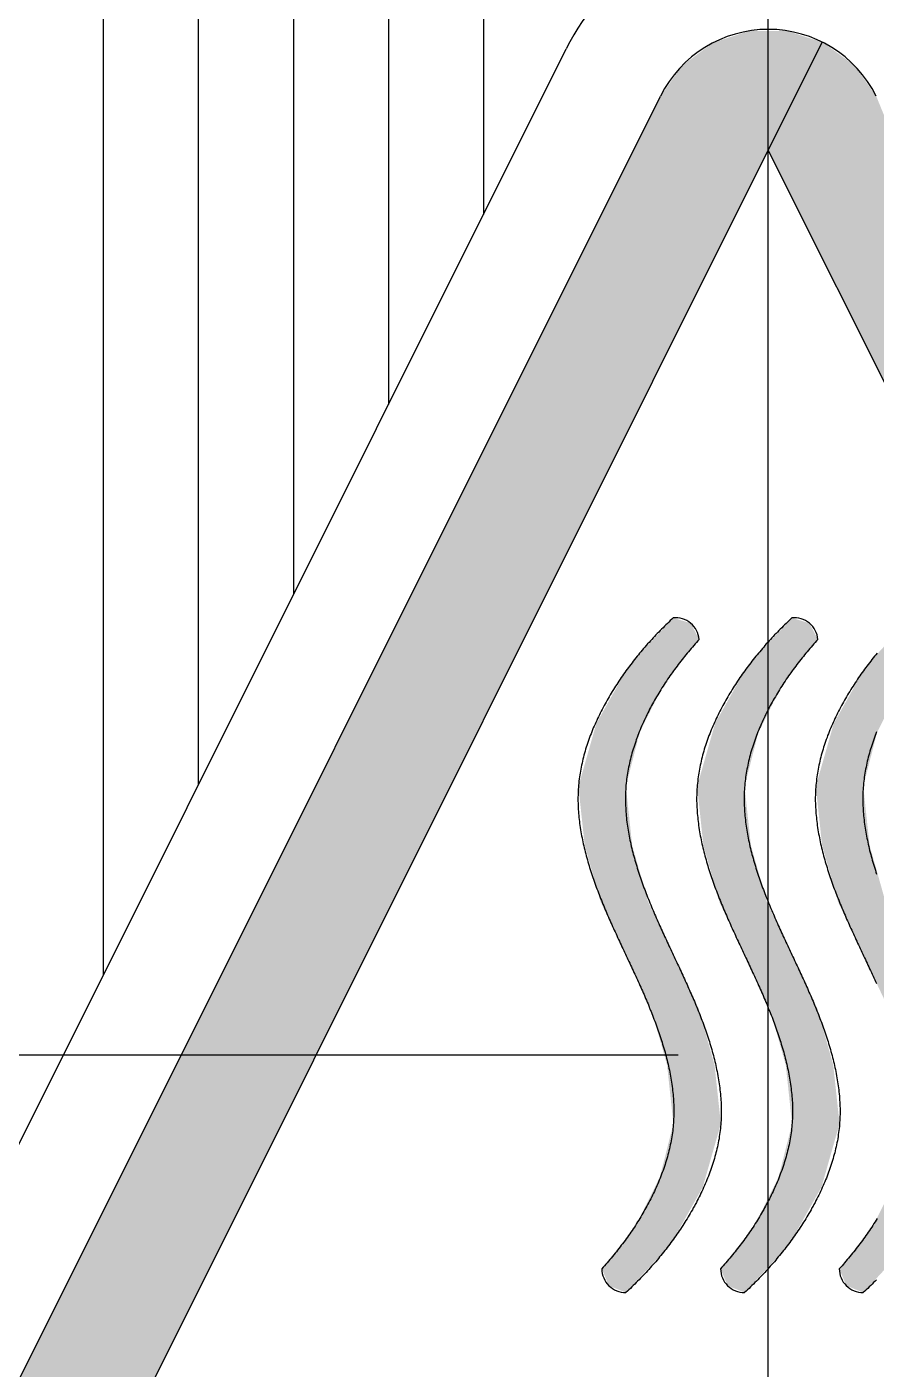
# Model space of a CAD drawing. Extents: x -260 to 40, y -107 to 195.
# Drawn here: x -184.02 to -175.08, y 151.68 to 165.81 of the extents above; entities that cross this region are included whole.
import ezdxf

# ---------------------------------------------------------------- set-up
doc = ezdxf.new("R2010")
doc.units = 0
doc.linetypes.add('CENTER', pattern=[50.8, 31.75, -6.35, 6.35, -6.35])
doc.layers.get('0').update_dxf_attribs({"linetype": 'CONTINUOUS'})
doc.layers.add('CENTER', color=1, linetype='CENTER')

# ---------------------------------------------------------------- blocks, each defined once
blk = doc.blocks.new('*U5')
at = {"color": 7, "linetype": 'CONTINUOUS'}
for points in [[(-174.713, 159.588), (-175.183, 159.081), (-174.529, 159.531)], [(-174.529, 159.531), (-175.183, 159.081), (-174.44, 159.361)], [(-174.44, 159.361), (-175.183, 159.081), (-174.806, 158.904)], [(-175.183, 159.081), (-175.522, 158.478), (-174.806, 158.904)], [(-174.806, 158.904), (-175.522, 158.478), (-175.067, 158.381)], [(-175.522, 158.478), (-175.712, 157.814), (-175.067, 158.381)], [(-175.067, 158.381), (-175.712, 157.814), (-175.212, 157.814)], [(-175.712, 157.814), (-175.646, 157.196), (-175.146, 157.196)], [(-175.212, 157.814), (-175.712, 157.814), (-175.146, 157.196)], [(-175.646, 157.196), (-175.478, 156.599), (-174.978, 156.599)], [(-175.146, 157.196), (-175.646, 157.196), (-174.978, 156.599)], [(-175.478, 156.599), (-175.212, 156.038), (-174.712, 156.038)], [(-174.978, 156.599), (-175.478, 156.599), (-174.712, 156.038)], [(-175.212, 156.038), (-174.946, 155.477), (-174.446, 155.477)], [(-174.712, 156.038), (-175.212, 156.038), (-174.446, 155.477)], [(-174.946, 155.477), (-174.778, 154.88), (-174.278, 154.88)], [(-174.446, 155.477), (-174.946, 155.477), (-174.278, 154.88)], [(-174.778, 154.88), (-174.712, 154.263), (-174.278, 154.88)], [(-174.278, 154.88), (-174.712, 154.263), (-174.212, 154.263)], [(-174.212, 154.263), (-174.853, 153.705), (-174.402, 153.597)], [(-174.712, 154.263), (-174.853, 153.705), (-174.212, 154.263)], [(-174.853, 153.705), (-175.108, 153.189), (-174.402, 153.597)], [(-174.402, 153.597), (-175.108, 153.189), (-174.741, 152.994)], [(-175.108, 153.189), (-175.465, 152.737), (-174.741, 152.994)], [(-174.741, 152.994), (-175.465, 152.737), (-175.212, 152.487)], [(-175.465, 152.737), (-175.39, 152.559), (-175.212, 152.487)]]:
    blk.add_solid(points, dxfattribs=at)
blk = doc.blocks.new('*U6')
at = {"color": 7, "linetype": 'CONTINUOUS'}
for points in [[(-177.213, 159.588), (-177.683, 159.081), (-177.029, 159.531)], [(-177.029, 159.531), (-177.683, 159.081), (-176.94, 159.361)], [(-176.94, 159.361), (-177.683, 159.081), (-177.306, 158.904)], [(-177.683, 159.081), (-178.022, 158.478), (-177.306, 158.904)], [(-177.306, 158.904), (-178.022, 158.478), (-177.567, 158.381)], [(-178.022, 158.478), (-178.212, 157.814), (-177.567, 158.381)], [(-177.567, 158.381), (-178.212, 157.814), (-177.712, 157.814)], [(-178.212, 157.814), (-178.146, 157.196), (-177.646, 157.196)], [(-177.712, 157.814), (-178.212, 157.814), (-177.646, 157.196)], [(-178.146, 157.196), (-177.978, 156.599), (-177.478, 156.599)], [(-177.646, 157.196), (-178.146, 157.196), (-177.478, 156.599)], [(-177.978, 156.599), (-177.712, 156.038), (-177.212, 156.038)], [(-177.478, 156.599), (-177.978, 156.599), (-177.212, 156.038)], [(-177.712, 156.038), (-177.446, 155.477), (-176.946, 155.477)], [(-177.212, 156.038), (-177.712, 156.038), (-176.946, 155.477)], [(-177.446, 155.477), (-177.278, 154.88), (-176.778, 154.88)], [(-176.946, 155.477), (-177.446, 155.477), (-176.778, 154.88)], [(-177.278, 154.88), (-177.212, 154.263), (-176.778, 154.88)], [(-176.778, 154.88), (-177.212, 154.263), (-176.712, 154.263)], [(-176.712, 154.263), (-177.353, 153.705), (-176.902, 153.597)], [(-177.212, 154.263), (-177.353, 153.705), (-176.712, 154.263)], [(-177.353, 153.705), (-177.608, 153.189), (-176.902, 153.597)], [(-176.902, 153.597), (-177.608, 153.189), (-177.241, 152.994)], [(-177.608, 153.189), (-177.965, 152.737), (-177.241, 152.994)], [(-177.241, 152.994), (-177.965, 152.737), (-177.712, 152.487)], [(-177.965, 152.737), (-177.891, 152.559), (-177.712, 152.487)]]:
    blk.add_solid(points, dxfattribs=at)
blk = doc.blocks.new('*U7')
at = {"color": 7, "linetype": 'CONTINUOUS'}
for points in [[(-175.963, 159.588), (-176.433, 159.081), (-175.779, 159.531)], [(-175.779, 159.531), (-176.433, 159.081), (-175.69, 159.361)], [(-175.69, 159.361), (-176.433, 159.081), (-176.056, 158.904)], [(-176.433, 159.081), (-176.772, 158.478), (-176.056, 158.904)], [(-176.056, 158.904), (-176.772, 158.478), (-176.317, 158.381)], [(-176.772, 158.478), (-176.962, 157.814), (-176.317, 158.381)], [(-176.317, 158.381), (-176.962, 157.814), (-176.462, 157.814)], [(-176.962, 157.814), (-176.896, 157.196), (-176.396, 157.196)], [(-176.462, 157.814), (-176.962, 157.814), (-176.396, 157.196)], [(-176.896, 157.196), (-176.728, 156.599), (-176.228, 156.599)], [(-176.396, 157.196), (-176.896, 157.196), (-176.228, 156.599)], [(-176.728, 156.599), (-176.462, 156.038), (-175.962, 156.038)], [(-176.228, 156.599), (-176.728, 156.599), (-175.962, 156.038)], [(-176.462, 156.038), (-176.196, 155.477), (-175.696, 155.477)], [(-175.962, 156.038), (-176.462, 156.038), (-175.696, 155.477)], [(-176.196, 155.477), (-176.028, 154.88), (-175.528, 154.88)], [(-175.696, 155.477), (-176.196, 155.477), (-175.528, 154.88)], [(-176.028, 154.88), (-175.962, 154.263), (-175.528, 154.88)], [(-175.528, 154.88), (-175.962, 154.263), (-175.462, 154.263)], [(-175.462, 154.263), (-176.103, 153.705), (-175.652, 153.597)], [(-175.962, 154.263), (-176.103, 153.705), (-175.462, 154.263)], [(-176.103, 153.705), (-176.358, 153.189), (-175.652, 153.597)], [(-175.652, 153.597), (-176.358, 153.189), (-175.991, 152.994)], [(-176.358, 153.189), (-176.715, 152.737), (-175.991, 152.994)], [(-175.991, 152.994), (-176.715, 152.737), (-176.462, 152.487)], [(-176.715, 152.737), (-176.64, 152.559), (-176.462, 152.487)]]:
    blk.add_solid(points, dxfattribs=at)
blk = doc.blocks.new('*U8')
at = {"color": 7, "linetype": 'CONTINUOUS'}
for points in [[(-183.786, 149.364), (-176.42, 165.764), (-185.096, 149.364)], [(-176.797, 165.639), (-185.096, 149.364), (-176.42, 165.764)], [(-175.644, 165.647), (-176.023, 165.767), (-183.786, 149.364)], [(-176.42, 165.764), (-183.786, 149.364), (-176.023, 165.767)], [(-185.096, 149.364), (-176.797, 165.639), (-185.055, 149.608)], [(-177.116, 165.403), (-185.055, 149.608), (-176.797, 165.639)], [(-185.055, 149.608), (-177.116, 165.403), (-184.968, 149.839)], [(-177.347, 165.08), (-184.968, 149.839), (-177.116, 165.403)]]:
    blk.add_solid(points, dxfattribs=at)
blk = doc.blocks.new('*U9')
at = {"color": 7, "linetype": 'CONTINUOUS', "extrusion": (0, 0, -1)}
for points in [[(176.401, 165.767), (176.004, 165.764), (176.78, 165.647)], [(176.004, 165.764), (175.627, 165.639), (176.78, 165.647)], [(176.78, 165.647), (175.627, 165.639), (168.638, 149.364)], [(175.627, 165.639), (175.307, 165.403), (168.638, 149.364)], [(175.307, 165.403), (175.076, 165.08), (168.638, 149.364)]]:
    blk.add_solid(points, dxfattribs=at)

msp = doc.modelspace()

# ---------------------------------------------------------------- linework, layer by layer
at = {"color": 7, "linetype": 'CONTINUOUS'}
for p, q in [((-183.212, 155.835), (-183.212, 173.364)), ((-182.212, 157.835), (-182.212, 173.364)), ((-181.212, 173.364), (-181.212, 159.835)), ((-180.212, 173.364), (-180.212, 161.835)), ((-179.212, 173.364), (-179.212, 163.835)), ((-183.83, 149.276), (-175.644, 165.647)), ((-185.959, 150.34), (-178.341, 165.576)), ((-184.966, 149.843), (-177.347, 165.08)), ((-168.638, 149.364), (-176.212, 164.512))]:
    msp.add_line(p, q, dxfattribs=at)
at = {"color": 7}
for points in [[(-177.213, 159.588, 0), (-177.229, 159.574, 0), (-177.244, 159.559, 0), (-177.26, 159.544, 0), (-177.275, 159.529, 0), (-177.29, 159.514, 0), (-177.306, 159.499, 0), (-177.321, 159.484, 0), (-177.336, 159.469, 0), (-177.351, 159.454, 0), (-177.366, 159.439, 0), (-177.381, 159.423, 0), (-177.396, 159.408, 0), (-177.411, 159.392, 0), (-177.425, 159.377, 0), (-177.44, 159.361, 0), (-177.454, 159.345, 0), (-177.468, 159.329, 0), (-177.483, 159.313, 0), (-177.497, 159.297, 0), (-177.511, 159.281, 0), (-177.525, 159.265, 0), (-177.539, 159.249, 0), (-177.553, 159.232, 0), (-177.567, 159.216, 0), (-177.58, 159.199, 0), (-177.594, 159.183, 0), (-177.607, 159.166, 0), (-177.621, 159.149, 0), (-177.634, 159.132, 0), (-177.647, 159.116, 0), (-177.66, 159.098, 0), (-177.673, 159.081, 0), (-177.686, 159.064, 0), (-177.699, 159.047, 0), (-177.711, 159.029, 0), (-177.724, 159.012, 0), (-177.736, 158.994, 0), (-177.749, 158.977, 0), (-177.761, 158.959, 0), (-177.773, 158.941, 0), (-177.785, 158.923, 0), (-177.797, 158.905, 0), (-177.809, 158.887, 0), (-177.82, 158.869, 0), (-177.832, 158.851, 0), (-177.843, 158.833, 0), (-177.855, 158.814, 0), (-177.866, 158.796, 0), (-177.877, 158.777, 0), (-177.888, 158.758, 0), (-177.899, 158.74, 0), (-177.91, 158.721, 0), (-177.92, 158.702, 0), (-177.931, 158.683, 0), (-177.941, 158.664, 0), (-177.952, 158.645, 0), (-177.962, 158.625, 0), (-177.972, 158.606, 0), (-177.982, 158.586, 0), (-177.991, 158.567, 0), (-178.001, 158.547, 0), (-178.01, 158.528, 0), (-178.019, 158.508, 0), (-178.028, 158.488, 0), (-178.037, 158.469, 0), (-178.046, 158.449, 0), (-178.055, 158.429, 0), (-178.063, 158.409, 0), (-178.071, 158.389, 0), (-178.079, 158.368, 0), (-178.087, 158.348, 0), (-178.094, 158.328, 0), (-178.102, 158.308, 0), (-178.109, 158.287, 0), (-178.116, 158.267, 0), (-178.123, 158.246, 0), (-178.13, 158.226, 0), (-178.136, 158.205, 0), (-178.142, 158.185, 0), (-178.148, 158.164, 0), (-178.154, 158.143, 0), (-178.159, 158.122, 0), (-178.165, 158.102, 0), (-178.17, 158.081, 0), (-178.174, 158.06, 0), (-178.179, 158.039, 0), (-178.183, 158.018, 0), (-178.187, 157.997, 0), (-178.191, 157.976, 0), (-178.195, 157.955, 0), (-178.198, 157.934, 0), (-178.201, 157.913, 0), (-178.204, 157.892, 0), (-178.206, 157.87, 0), (-178.209, 157.849, 0), (-178.211, 157.828, 0), (-178.212, 157.807, 0), (-178.214, 157.785, 0), (-178.215, 157.764, 0), (-178.216, 157.743, 0), (-178.216, 157.721, 0), (-178.217, 157.7, 0), (-178.217, 157.679, 0), (-178.217, 157.657, 0), (-178.216, 157.636, 0), (-178.215, 157.615, 0), (-178.215, 157.593, 0), (-178.213, 157.572, 0), (-178.212, 157.551, 0), (-178.21, 157.529, 0), (-178.208, 157.508, 0), (-178.206, 157.486, 0), (-178.204, 157.465, 0), (-178.202, 157.444, 0), (-178.199, 157.422, 0), (-178.196, 157.401, 0), (-178.193, 157.38, 0), (-178.189, 157.358, 0), (-178.186, 157.337, 0), (-178.182, 157.316, 0), (-178.178, 157.295, 0), (-178.174, 157.273, 0), (-178.17, 157.252, 0), (-178.165, 157.231, 0), (-178.161, 157.21, 0), (-178.156, 157.189, 0), (-178.151, 157.168, 0), (-178.146, 157.147, 0), (-178.141, 157.125, 0), (-178.135, 157.105, 0), (-178.13, 157.084, 0), (-178.124, 157.063, 0), (-178.118, 157.042, 0), (-178.112, 157.021, 0), (-178.106, 157, 0), (-178.1, 156.979, 0), (-178.094, 156.959, 0), (-178.087, 156.938, 0), (-178.081, 156.918, 0), (-178.074, 156.897, 0), (-178.067, 156.877, 0), (-178.06, 156.856, 0), (-178.053, 156.836, 0), (-178.046, 156.816, 0), (-178.039, 156.795, 0), (-178.032, 156.775, 0), (-178.024, 156.755, 0), (-178.017, 156.735, 0), (-178.009, 156.715, 0), (-178.001, 156.695, 0), (-177.994, 156.675, 0), (-177.986, 156.655, 0), (-177.978, 156.635, 0), (-177.97, 156.615, 0), (-177.962, 156.595, 0), (-177.954, 156.575, 0), (-177.946, 156.556, 0), (-177.937, 156.536, 0), (-177.929, 156.516, 0), (-177.921, 156.496, 0), (-177.912, 156.477, 0), (-177.904, 156.457, 0), (-177.895, 156.438, 0), (-177.887, 156.418, 0), (-177.878, 156.398, 0), (-177.869, 156.379, 0), (-177.861, 156.359, 0), (-177.852, 156.34, 0), (-177.843, 156.32, 0), (-177.834, 156.301, 0), (-177.825, 156.282, 0), (-177.816, 156.262, 0), (-177.807, 156.243, 0), (-177.799, 156.223, 0), (-177.79, 156.204, 0), (-177.781, 156.185, 0), (-177.772, 156.165, 0), (-177.762, 156.146, 0), (-177.753, 156.127, 0), (-177.744, 156.107, 0), (-177.735, 156.088, 0), (-177.726, 156.069, 0), (-177.717, 156.049, 0), (-177.708, 156.03, 0), (-177.699, 156.011, 0), (-177.69, 155.991, 0), (-177.681, 155.972, 0), (-177.672, 155.953, 0), (-177.663, 155.933, 0), (-177.654, 155.914, 0), (-177.645, 155.895, 0), (-177.636, 155.875, 0), (-177.627, 155.856, 0), (-177.618, 155.836, 0), (-177.609, 155.817, 0), (-177.6, 155.798, 0), (-177.591, 155.778, 0), (-177.582, 155.759, 0), (-177.573, 155.739, 0), (-177.564, 155.72, 0), (-177.556, 155.7, 0), (-177.547, 155.681, 0), (-177.538, 155.661, 0), (-177.53, 155.642, 0), (-177.521, 155.622, 0), (-177.513, 155.602, 0), (-177.504, 155.583, 0), (-177.496, 155.563, 0), (-177.488, 155.543, 0), (-177.479, 155.524, 0), (-177.471, 155.504, 0), (-177.463, 155.484, 0), (-177.455, 155.464, 0), (-177.447, 155.444, 0), (-177.439, 155.424, 0), (-177.431, 155.405, 0), (-177.423, 155.385, 0), (-177.416, 155.365, 0), (-177.408, 155.344, 0), (-177.401, 155.324, 0), (-177.393, 155.304, 0), (-177.386, 155.284, 0), (-177.379, 155.264, 0), (-177.372, 155.243, 0), (-177.365, 155.223, 0), (-177.358, 155.203, 0), (-177.351, 155.182, 0), (-177.344, 155.162, 0), (-177.338, 155.141, 0), (-177.331, 155.121, 0), (-177.325, 155.1, 0), (-177.318, 155.079, 0), (-177.312, 155.058, 0), (-177.306, 155.038, 0), (-177.3, 155.017, 0), (-177.295, 154.996, 0), (-177.289, 154.975, 0), (-177.284, 154.954, 0), (-177.278, 154.933, 0), (-177.273, 154.912, 0), (-177.268, 154.891, 0), (-177.263, 154.87, 0), (-177.259, 154.849, 0), (-177.254, 154.828, 0), (-177.25, 154.806, 0), (-177.246, 154.785, 0), (-177.242, 154.764, 0), (-177.238, 154.743, 0), (-177.235, 154.721, 0), (-177.231, 154.7, 0), (-177.228, 154.679, 0), (-177.225, 154.657, 0), (-177.222, 154.636, 0), (-177.22, 154.615, 0), (-177.217, 154.593, 0), (-177.215, 154.572, 0), (-177.213, 154.551, 0), (-177.212, 154.529, 0), (-177.21, 154.508, 0), (-177.209, 154.486, 0), (-177.208, 154.465, 0), (-177.207, 154.444, 0), (-177.207, 154.422, 0), (-177.207, 154.401, 0), (-177.207, 154.38, 0), (-177.207, 154.358, 0), (-177.208, 154.337, 0), (-177.209, 154.315, 0), (-177.21, 154.294, 0), (-177.211, 154.273, 0), (-177.213, 154.252, 0), (-177.215, 154.23, 0), (-177.217, 154.209, 0), (-177.219, 154.188, 0), (-177.222, 154.167, 0), (-177.225, 154.146, 0), (-177.229, 154.124, 0), (-177.232, 154.103, 0), (-177.236, 154.082, 0), (-177.24, 154.061, 0), (-177.244, 154.04, 0), (-177.249, 154.019, 0), (-177.254, 153.998, 0), (-177.259, 153.977, 0), (-177.264, 153.957, 0), (-177.269, 153.936, 0), (-177.275, 153.915, 0), (-177.281, 153.894, 0), (-177.287, 153.874, 0), (-177.294, 153.853, 0), (-177.3, 153.833, 0), (-177.307, 153.812, 0), (-177.314, 153.792, 0), (-177.321, 153.771, 0), (-177.329, 153.751, 0), (-177.336, 153.731, 0), (-177.344, 153.711, 0), (-177.352, 153.69, 0), (-177.36, 153.67, 0), (-177.368, 153.65, 0), (-177.377, 153.63, 0), (-177.385, 153.611, 0), (-177.394, 153.591, 0), (-177.403, 153.571, 0), (-177.412, 153.551, 0), (-177.421, 153.532, 0), (-177.431, 153.512, 0), (-177.44, 153.493, 0), (-177.45, 153.474, 0), (-177.46, 153.454, 0), (-177.47, 153.435, 0), (-177.48, 153.416, 0), (-177.49, 153.397, 0), (-177.501, 153.378, 0), (-177.511, 153.36, 0), (-177.522, 153.341, 0), (-177.533, 153.322, 0), (-177.544, 153.304, 0), (-177.555, 153.285, 0), (-177.566, 153.267, 0), (-177.577, 153.248, 0), (-177.588, 153.23, 0), (-177.6, 153.212, 0), (-177.611, 153.194, 0), (-177.623, 153.176, 0), (-177.635, 153.158, 0), (-177.647, 153.14, 0), (-177.659, 153.123, 0), (-177.671, 153.105, 0), (-177.684, 153.087, 0), (-177.696, 153.07, 0), (-177.708, 153.053, 0), (-177.721, 153.035, 0), (-177.734, 153.018, 0), (-177.747, 153.001, 0), (-177.76, 152.984, 0), (-177.773, 152.967, 0), (-177.786, 152.95, 0), (-177.799, 152.933, 0), (-177.812, 152.916, 0), (-177.826, 152.9, 0), (-177.839, 152.883, 0), (-177.853, 152.866, 0), (-177.866, 152.85, 0), (-177.88, 152.834, 0), (-177.894, 152.817, 0), (-177.908, 152.801, 0), (-177.922, 152.785, 0), (-177.936, 152.769, 0), (-177.95, 152.753, 0), (-177.965, 152.737, 0)], [(-175.963, 159.588, 0), (-175.979, 159.574, 0), (-175.994, 159.559, 0), (-176.01, 159.544, 0), (-176.025, 159.529, 0), (-176.04, 159.514, 0), (-176.056, 159.499, 0), (-176.071, 159.484, 0), (-176.086, 159.469, 0), (-176.101, 159.454, 0), (-176.116, 159.439, 0), (-176.131, 159.423, 0), (-176.146, 159.408, 0), (-176.16, 159.392, 0), (-176.175, 159.377, 0), (-176.19, 159.361, 0), (-176.204, 159.345, 0), (-176.218, 159.329, 0), (-176.233, 159.313, 0), (-176.247, 159.297, 0), (-176.261, 159.281, 0), (-176.275, 159.265, 0), (-176.289, 159.249, 0), (-176.303, 159.232, 0), (-176.317, 159.216, 0), (-176.33, 159.199, 0), (-176.344, 159.183, 0), (-176.357, 159.166, 0), (-176.371, 159.149, 0), (-176.384, 159.132, 0), (-176.397, 159.116, 0), (-176.41, 159.098, 0), (-176.423, 159.081, 0), (-176.436, 159.064, 0), (-176.449, 159.047, 0), (-176.461, 159.029, 0), (-176.474, 159.012, 0), (-176.486, 158.994, 0), (-176.499, 158.977, 0), (-176.511, 158.959, 0), (-176.523, 158.941, 0), (-176.535, 158.923, 0), (-176.547, 158.905, 0), (-176.559, 158.887, 0), (-176.57, 158.869, 0), (-176.582, 158.851, 0), (-176.593, 158.833, 0), (-176.605, 158.814, 0), (-176.616, 158.796, 0), (-176.627, 158.777, 0), (-176.638, 158.758, 0), (-176.649, 158.74, 0), (-176.66, 158.721, 0), (-176.67, 158.702, 0), (-176.681, 158.683, 0), (-176.691, 158.664, 0), (-176.702, 158.645, 0), (-176.712, 158.625, 0), (-176.722, 158.606, 0), (-176.732, 158.586, 0), (-176.741, 158.567, 0), (-176.751, 158.547, 0), (-176.76, 158.528, 0), (-176.769, 158.508, 0), (-176.778, 158.488, 0), (-176.787, 158.469, 0), (-176.796, 158.449, 0), (-176.805, 158.429, 0), (-176.813, 158.409, 0), (-176.821, 158.389, 0), (-176.829, 158.368, 0), (-176.837, 158.348, 0), (-176.844, 158.328, 0), (-176.852, 158.308, 0), (-176.859, 158.287, 0), (-176.866, 158.267, 0), (-176.873, 158.246, 0), (-176.88, 158.226, 0), (-176.886, 158.205, 0), (-176.892, 158.185, 0), (-176.898, 158.164, 0), (-176.904, 158.143, 0), (-176.909, 158.122, 0), (-176.915, 158.102, 0), (-176.92, 158.081, 0), (-176.924, 158.06, 0), (-176.929, 158.039, 0), (-176.933, 158.018, 0), (-176.937, 157.997, 0), (-176.941, 157.976, 0), (-176.945, 157.955, 0), (-176.948, 157.934, 0), (-176.951, 157.913, 0), (-176.954, 157.892, 0), (-176.956, 157.87, 0), (-176.959, 157.849, 0), (-176.961, 157.828, 0), (-176.962, 157.807, 0), (-176.964, 157.785, 0), (-176.965, 157.764, 0), (-176.966, 157.743, 0), (-176.966, 157.721, 0), (-176.967, 157.7, 0), (-176.967, 157.679, 0), (-176.967, 157.657, 0), (-176.966, 157.636, 0), (-176.965, 157.615, 0), (-176.965, 157.593, 0), (-176.963, 157.572, 0), (-176.962, 157.551, 0), (-176.96, 157.529, 0), (-176.958, 157.508, 0), (-176.956, 157.486, 0), (-176.954, 157.465, 0), (-176.952, 157.444, 0), (-176.949, 157.422, 0), (-176.946, 157.401, 0), (-176.943, 157.38, 0), (-176.939, 157.358, 0), (-176.936, 157.337, 0), (-176.932, 157.316, 0), (-176.928, 157.295, 0), (-176.924, 157.273, 0), (-176.92, 157.252, 0), (-176.915, 157.231, 0), (-176.911, 157.21, 0), (-176.906, 157.189, 0), (-176.901, 157.168, 0), (-176.896, 157.147, 0), (-176.891, 157.125, 0), (-176.885, 157.105, 0), (-176.88, 157.084, 0), (-176.874, 157.063, 0), (-176.868, 157.042, 0), (-176.862, 157.021, 0), (-176.856, 157, 0), (-176.85, 156.979, 0), (-176.844, 156.959, 0), (-176.837, 156.938, 0), (-176.831, 156.918, 0), (-176.824, 156.897, 0), (-176.817, 156.877, 0), (-176.81, 156.856, 0), (-176.803, 156.836, 0), (-176.796, 156.816, 0), (-176.789, 156.795, 0), (-176.782, 156.775, 0), (-176.774, 156.755, 0), (-176.767, 156.735, 0), (-176.759, 156.715, 0), (-176.751, 156.695, 0), (-176.744, 156.675, 0), (-176.736, 156.655, 0), (-176.728, 156.635, 0), (-176.72, 156.615, 0), (-176.712, 156.595, 0), (-176.704, 156.575, 0), (-176.696, 156.556, 0), (-176.687, 156.536, 0), (-176.679, 156.516, 0), (-176.671, 156.496, 0), (-176.662, 156.477, 0), (-176.654, 156.457, 0), (-176.645, 156.438, 0), (-176.637, 156.418, 0), (-176.628, 156.398, 0), (-176.619, 156.379, 0), (-176.611, 156.359, 0), (-176.602, 156.34, 0), (-176.593, 156.32, 0), (-176.584, 156.301, 0), (-176.575, 156.282, 0), (-176.566, 156.262, 0), (-176.558, 156.243, 0), (-176.549, 156.223, 0), (-176.54, 156.204, 0), (-176.531, 156.185, 0), (-176.522, 156.165, 0), (-176.512, 156.146, 0), (-176.503, 156.127, 0), (-176.494, 156.107, 0), (-176.485, 156.088, 0), (-176.476, 156.069, 0), (-176.467, 156.049, 0), (-176.458, 156.03, 0), (-176.449, 156.011, 0), (-176.44, 155.991, 0), (-176.431, 155.972, 0), (-176.422, 155.953, 0), (-176.413, 155.933, 0), (-176.404, 155.914, 0), (-176.395, 155.895, 0), (-176.386, 155.875, 0), (-176.377, 155.856, 0), (-176.368, 155.836, 0), (-176.359, 155.817, 0), (-176.35, 155.798, 0), (-176.341, 155.778, 0), (-176.332, 155.759, 0), (-176.323, 155.739, 0), (-176.314, 155.72, 0), (-176.306, 155.7, 0), (-176.297, 155.681, 0), (-176.288, 155.661, 0), (-176.28, 155.642, 0), (-176.271, 155.622, 0), (-176.263, 155.602, 0), (-176.254, 155.583, 0), (-176.246, 155.563, 0), (-176.238, 155.543, 0), (-176.229, 155.524, 0), (-176.221, 155.504, 0), (-176.213, 155.484, 0), (-176.205, 155.464, 0), (-176.197, 155.444, 0), (-176.189, 155.424, 0), (-176.181, 155.405, 0), (-176.173, 155.385, 0), (-176.166, 155.365, 0), (-176.158, 155.344, 0), (-176.151, 155.324, 0), (-176.143, 155.304, 0), (-176.136, 155.284, 0), (-176.129, 155.264, 0), (-176.122, 155.243, 0), (-176.115, 155.223, 0), (-176.108, 155.203, 0), (-176.101, 155.182, 0), (-176.094, 155.162, 0), (-176.088, 155.141, 0), (-176.081, 155.121, 0), (-176.075, 155.1, 0), (-176.068, 155.079, 0), (-176.062, 155.058, 0), (-176.056, 155.038, 0), (-176.05, 155.017, 0), (-176.045, 154.996, 0), (-176.039, 154.975, 0), (-176.034, 154.954, 0), (-176.028, 154.933, 0), (-176.023, 154.912, 0), (-176.018, 154.891, 0), (-176.013, 154.87, 0), (-176.009, 154.849, 0), (-176.004, 154.828, 0), (-176, 154.806, 0), (-175.996, 154.785, 0), (-175.992, 154.764, 0), (-175.988, 154.743, 0), (-175.985, 154.721, 0), (-175.981, 154.7, 0), (-175.978, 154.679, 0), (-175.975, 154.657, 0), (-175.972, 154.636, 0), (-175.97, 154.615, 0), (-175.967, 154.593, 0), (-175.965, 154.572, 0), (-175.963, 154.551, 0), (-175.962, 154.529, 0), (-175.96, 154.508, 0), (-175.959, 154.486, 0), (-175.958, 154.465, 0), (-175.957, 154.444, 0), (-175.957, 154.422, 0), (-175.957, 154.401, 0), (-175.957, 154.38, 0), (-175.957, 154.358, 0), (-175.958, 154.337, 0), (-175.959, 154.315, 0), (-175.96, 154.294, 0), (-175.961, 154.273, 0), (-175.963, 154.252, 0), (-175.965, 154.23, 0), (-175.967, 154.209, 0), (-175.969, 154.188, 0), (-175.972, 154.167, 0), (-175.975, 154.146, 0), (-175.979, 154.124, 0), (-175.982, 154.103, 0), (-175.986, 154.082, 0), (-175.99, 154.061, 0), (-175.994, 154.04, 0), (-175.999, 154.019, 0), (-176.004, 153.998, 0), (-176.009, 153.977, 0), (-176.014, 153.957, 0), (-176.019, 153.936, 0), (-176.025, 153.915, 0), (-176.031, 153.894, 0), (-176.037, 153.874, 0), (-176.044, 153.853, 0), (-176.05, 153.833, 0), (-176.057, 153.812, 0), (-176.064, 153.792, 0), (-176.071, 153.771, 0), (-176.079, 153.751, 0), (-176.086, 153.731, 0), (-176.094, 153.711, 0), (-176.102, 153.69, 0), (-176.11, 153.67, 0), (-176.118, 153.65, 0), (-176.127, 153.63, 0), (-176.135, 153.611, 0), (-176.144, 153.591, 0), (-176.153, 153.571, 0), (-176.162, 153.551, 0), (-176.171, 153.532, 0), (-176.181, 153.512, 0), (-176.19, 153.493, 0), (-176.2, 153.474, 0), (-176.21, 153.454, 0), (-176.22, 153.435, 0), (-176.23, 153.416, 0), (-176.24, 153.397, 0), (-176.251, 153.378, 0), (-176.261, 153.36, 0), (-176.272, 153.341, 0), (-176.283, 153.322, 0), (-176.294, 153.304, 0), (-176.305, 153.285, 0), (-176.316, 153.267, 0), (-176.327, 153.248, 0), (-176.338, 153.23, 0), (-176.35, 153.212, 0), (-176.361, 153.194, 0), (-176.373, 153.176, 0), (-176.385, 153.158, 0), (-176.397, 153.14, 0), (-176.409, 153.123, 0), (-176.421, 153.105, 0), (-176.434, 153.087, 0), (-176.446, 153.07, 0), (-176.458, 153.053, 0), (-176.471, 153.035, 0), (-176.484, 153.018, 0), (-176.497, 153.001, 0), (-176.51, 152.984, 0), (-176.523, 152.967, 0), (-176.536, 152.95, 0), (-176.549, 152.933, 0), (-176.562, 152.916, 0), (-176.576, 152.9, 0), (-176.589, 152.883, 0), (-176.603, 152.866, 0), (-176.616, 152.85, 0), (-176.63, 152.834, 0), (-176.644, 152.817, 0), (-176.658, 152.801, 0), (-176.672, 152.785, 0), (-176.686, 152.769, 0), (-176.7, 152.753, 0), (-176.715, 152.737, 0)], [(-176.939, 159.361, 0), (-176.953, 159.345, 0), (-176.968, 159.329, 0), (-176.982, 159.313, 0), (-176.996, 159.297, 0), (-177.01, 159.281, 0), (-177.024, 159.265, 0), (-177.038, 159.248, 0), (-177.052, 159.232, 0), (-177.066, 159.215, 0), (-177.08, 159.199, 0), (-177.093, 159.182, 0), (-177.107, 159.166, 0), (-177.12, 159.149, 0), (-177.134, 159.132, 0), (-177.147, 159.115, 0), (-177.16, 159.098, 0), (-177.173, 159.081, 0), (-177.186, 159.063, 0), (-177.199, 159.046, 0), (-177.211, 159.029, 0), (-177.224, 159.011, 0), (-177.236, 158.994, 0), (-177.249, 158.976, 0), (-177.261, 158.959, 0), (-177.273, 158.941, 0), (-177.285, 158.923, 0), (-177.297, 158.905, 0), (-177.309, 158.887, 0), (-177.321, 158.869, 0), (-177.332, 158.851, 0), (-177.344, 158.832, 0), (-177.355, 158.814, 0), (-177.366, 158.796, 0), (-177.377, 158.777, 0), (-177.388, 158.758, 0), (-177.399, 158.74, 0), (-177.41, 158.721, 0), (-177.421, 158.702, 0), (-177.431, 158.683, 0), (-177.441, 158.664, 0), (-177.452, 158.645, 0), (-177.462, 158.626, 0), (-177.472, 158.606, 0), (-177.481, 158.587, 0), (-177.491, 158.567, 0), (-177.5, 158.548, 0), (-177.51, 158.528, 0), (-177.519, 158.509, 0), (-177.528, 158.489, 0), (-177.537, 158.469, 0), (-177.546, 158.449, 0), (-177.554, 158.429, 0), (-177.562, 158.409, 0), (-177.571, 158.389, 0), (-177.579, 158.369, 0), (-177.586, 158.348, 0), (-177.594, 158.328, 0), (-177.602, 158.308, 0), (-177.609, 158.287, 0), (-177.616, 158.267, 0), (-177.623, 158.246, 0), (-177.629, 158.225, 0), (-177.636, 158.205, 0), (-177.642, 158.184, 0), (-177.648, 158.163, 0), (-177.654, 158.142, 0), (-177.659, 158.122, 0), (-177.665, 158.101, 0), (-177.67, 158.08, 0), (-177.674, 158.059, 0), (-177.679, 158.038, 0), (-177.683, 158.017, 0), (-177.687, 157.995, 0), (-177.691, 157.974, 0), (-177.695, 157.953, 0), (-177.698, 157.932, 0), (-177.701, 157.911, 0), (-177.704, 157.889, 0), (-177.707, 157.868, 0), (-177.709, 157.847, 0), (-177.711, 157.825, 0), (-177.713, 157.804, 0), (-177.714, 157.783, 0), (-177.715, 157.761, 0), (-177.716, 157.74, 0), (-177.716, 157.718, 0), (-177.717, 157.697, 0), (-177.717, 157.676, 0), (-177.717, 157.654, 0), (-177.716, 157.633, 0), (-177.715, 157.611, 0), (-177.714, 157.59, 0), (-177.713, 157.568, 0), (-177.712, 157.547, 0), (-177.71, 157.525, 0), (-177.708, 157.504, 0), (-177.706, 157.482, 0), (-177.704, 157.461, 0), (-177.701, 157.439, 0), (-177.698, 157.418, 0), (-177.695, 157.397, 0), (-177.692, 157.375, 0), (-177.689, 157.354, 0), (-177.685, 157.332, 0), (-177.681, 157.311, 0), (-177.677, 157.29, 0), (-177.673, 157.268, 0), (-177.669, 157.247, 0), (-177.664, 157.226, 0), (-177.66, 157.205, 0), (-177.655, 157.183, 0), (-177.65, 157.162, 0), (-177.645, 157.141, 0), (-177.639, 157.12, 0), (-177.634, 157.099, 0), (-177.628, 157.078, 0), (-177.623, 157.057, 0), (-177.617, 157.036, 0), (-177.611, 157.015, 0), (-177.604, 156.994, 0), (-177.598, 156.974, 0), (-177.592, 156.953, 0), (-177.585, 156.932, 0), (-177.579, 156.912, 0), (-177.572, 156.891, 0), (-177.565, 156.87, 0), (-177.558, 156.85, 0), (-177.551, 156.83, 0), (-177.544, 156.809, 0), (-177.537, 156.789, 0), (-177.529, 156.769, 0), (-177.522, 156.748, 0), (-177.514, 156.728, 0), (-177.507, 156.708, 0), (-177.499, 156.688, 0), (-177.491, 156.668, 0), (-177.483, 156.648, 0), (-177.475, 156.628, 0), (-177.467, 156.608, 0), (-177.459, 156.588, 0), (-177.451, 156.568, 0), (-177.443, 156.548, 0), (-177.434, 156.529, 0), (-177.426, 156.509, 0), (-177.418, 156.489, 0), (-177.409, 156.469, 0), (-177.4, 156.45, 0), (-177.392, 156.43, 0), (-177.383, 156.41, 0), (-177.375, 156.391, 0), (-177.366, 156.371, 0), (-177.357, 156.351, 0), (-177.348, 156.332, 0), (-177.339, 156.312, 0), (-177.33, 156.293, 0), (-177.322, 156.273, 0), (-177.313, 156.254, 0), (-177.304, 156.234, 0), (-177.295, 156.215, 0), (-177.286, 156.195, 0), (-177.277, 156.176, 0), (-177.267, 156.157, 0), (-177.258, 156.137, 0), (-177.249, 156.118, 0), (-177.24, 156.098, 0), (-177.231, 156.079, 0), (-177.222, 156.059, 0), (-177.213, 156.04, 0), (-177.204, 156.021, 0), (-177.195, 156.001, 0), (-177.185, 155.982, 0), (-177.176, 155.962, 0), (-177.167, 155.943, 0), (-177.158, 155.924, 0), (-177.149, 155.904, 0), (-177.14, 155.885, 0), (-177.131, 155.865, 0), (-177.122, 155.846, 0), (-177.113, 155.826, 0), (-177.104, 155.807, 0), (-177.095, 155.787, 0), (-177.086, 155.768, 0), (-177.077, 155.748, 0), (-177.068, 155.729, 0), (-177.06, 155.709, 0), (-177.051, 155.69, 0), (-177.042, 155.67, 0), (-177.034, 155.65, 0), (-177.025, 155.631, 0), (-177.016, 155.611, 0), (-177.008, 155.591, 0), (-176.999, 155.572, 0), (-176.991, 155.552, 0), (-176.983, 155.532, 0), (-176.974, 155.512, 0), (-176.966, 155.492, 0), (-176.958, 155.472, 0), (-176.95, 155.452, 0), (-176.942, 155.432, 0), (-176.934, 155.412, 0), (-176.926, 155.392, 0), (-176.919, 155.372, 0), (-176.911, 155.352, 0), (-176.903, 155.332, 0), (-176.896, 155.312, 0), (-176.889, 155.291, 0), (-176.881, 155.271, 0), (-176.874, 155.251, 0), (-176.867, 155.23, 0), (-176.86, 155.21, 0), (-176.853, 155.189, 0), (-176.846, 155.169, 0), (-176.84, 155.148, 0), (-176.833, 155.128, 0), (-176.827, 155.107, 0), (-176.82, 155.086, 0), (-176.814, 155.065, 0), (-176.808, 155.044, 0), (-176.802, 155.023, 0), (-176.797, 155.002, 0), (-176.791, 154.981, 0), (-176.785, 154.96, 0), (-176.78, 154.939, 0), (-176.775, 154.918, 0), (-176.77, 154.897, 0), (-176.765, 154.876, 0), (-176.76, 154.855, 0), (-176.756, 154.833, 0), (-176.751, 154.812, 0), (-176.747, 154.791, 0), (-176.743, 154.769, 0), (-176.739, 154.748, 0), (-176.736, 154.727, 0), (-176.732, 154.705, 0), (-176.729, 154.684, 0), (-176.726, 154.662, 0), (-176.723, 154.641, 0), (-176.721, 154.62, 0), (-176.718, 154.598, 0), (-176.716, 154.577, 0), (-176.714, 154.555, 0), (-176.712, 154.534, 0), (-176.711, 154.512, 0), (-176.71, 154.491, 0), (-176.709, 154.469, 0), (-176.708, 154.448, 0), (-176.707, 154.426, 0), (-176.707, 154.405, 0), (-176.707, 154.383, 0), (-176.707, 154.362, 0), (-176.708, 154.341, 0), (-176.708, 154.319, 0), (-176.709, 154.298, 0), (-176.711, 154.276, 0), (-176.712, 154.255, 0), (-176.714, 154.234, 0), (-176.716, 154.213, 0), (-176.719, 154.191, 0), (-176.722, 154.17, 0), (-176.725, 154.149, 0), (-176.728, 154.128, 0), (-176.731, 154.106, 0), (-176.735, 154.085, 0), (-176.739, 154.064, 0), (-176.743, 154.043, 0), (-176.748, 154.022, 0), (-176.753, 154.001, 0), (-176.758, 153.98, 0), (-176.763, 153.959, 0), (-176.768, 153.938, 0), (-176.774, 153.918, 0), (-176.78, 153.897, 0), (-176.786, 153.876, 0), (-176.793, 153.855, 0), (-176.799, 153.835, 0), (-176.806, 153.814, 0), (-176.813, 153.794, 0), (-176.82, 153.773, 0), (-176.827, 153.753, 0), (-176.835, 153.732, 0), (-176.843, 153.712, 0), (-176.851, 153.692, 0), (-176.859, 153.672, 0), (-176.867, 153.652, 0), (-176.876, 153.632, 0), (-176.885, 153.612, 0), (-176.894, 153.592, 0), (-176.903, 153.572, 0), (-176.912, 153.552, 0), (-176.921, 153.532, 0), (-176.931, 153.513, 0), (-176.94, 153.493, 0), (-176.95, 153.474, 0), (-176.96, 153.454, 0), (-176.97, 153.435, 0), (-176.981, 153.415, 0), (-176.991, 153.396, 0), (-177.002, 153.377, 0), (-177.012, 153.358, 0), (-177.023, 153.339, 0), (-177.034, 153.32, 0), (-177.045, 153.302, 0), (-177.056, 153.283, 0), (-177.067, 153.264, 0), (-177.079, 153.246, 0), (-177.09, 153.227, 0), (-177.102, 153.209, 0), (-177.114, 153.191, 0), (-177.126, 153.173, 0), (-177.138, 153.155, 0), (-177.15, 153.137, 0), (-177.162, 153.119, 0), (-177.174, 153.101, 0), (-177.186, 153.083, 0), (-177.199, 153.066, 0), (-177.211, 153.048, 0), (-177.224, 153.031, 0), (-177.237, 153.013, 0), (-177.25, 152.996, 0), (-177.263, 152.979, 0), (-177.276, 152.962, 0), (-177.289, 152.944, 0), (-177.303, 152.928, 0), (-177.316, 152.911, 0), (-177.329, 152.894, 0), (-177.343, 152.877, 0), (-177.357, 152.861, 0), (-177.37, 152.844, 0), (-177.384, 152.828, 0), (-177.398, 152.811, 0), (-177.412, 152.795, 0), (-177.427, 152.779, 0), (-177.441, 152.763, 0), (-177.455, 152.747, 0), (-177.47, 152.731, 0), (-177.484, 152.715, 0), (-177.499, 152.699, 0), (-177.513, 152.683, 0), (-177.528, 152.668, 0), (-177.543, 152.652, 0), (-177.558, 152.637, 0), (-177.573, 152.622, 0), (-177.588, 152.606, 0), (-177.603, 152.591, 0), (-177.619, 152.576, 0), (-177.634, 152.561, 0), (-177.649, 152.546, 0), (-177.665, 152.531, 0), (-177.68, 152.516, 0), (-177.696, 152.502, 0), (-177.712, 152.487, 0)], [(-175.689, 159.361, 0), (-175.703, 159.345, 0), (-175.718, 159.329, 0), (-175.732, 159.313, 0), (-175.746, 159.297, 0), (-175.76, 159.281, 0), (-175.775, 159.265, 0), (-175.788, 159.248, 0), (-175.802, 159.232, 0), (-175.816, 159.215, 0), (-175.83, 159.199, 0), (-175.843, 159.182, 0), (-175.857, 159.166, 0), (-175.87, 159.149, 0), (-175.884, 159.132, 0), (-175.897, 159.115, 0), (-175.91, 159.098, 0), (-175.923, 159.081, 0), (-175.936, 159.063, 0), (-175.949, 159.046, 0), (-175.961, 159.029, 0), (-175.974, 159.011, 0), (-175.986, 158.994, 0), (-175.999, 158.976, 0), (-176.011, 158.959, 0), (-176.023, 158.941, 0), (-176.035, 158.923, 0), (-176.047, 158.905, 0), (-176.059, 158.887, 0), (-176.071, 158.869, 0), (-176.082, 158.851, 0), (-176.094, 158.832, 0), (-176.105, 158.814, 0), (-176.116, 158.796, 0), (-176.127, 158.777, 0), (-176.138, 158.758, 0), (-176.149, 158.74, 0), (-176.16, 158.721, 0), (-176.171, 158.702, 0), (-176.181, 158.683, 0), (-176.191, 158.664, 0), (-176.202, 158.645, 0), (-176.212, 158.626, 0), (-176.222, 158.606, 0), (-176.231, 158.587, 0), (-176.241, 158.567, 0), (-176.25, 158.548, 0), (-176.26, 158.528, 0), (-176.269, 158.509, 0), (-176.278, 158.489, 0), (-176.287, 158.469, 0), (-176.296, 158.449, 0), (-176.304, 158.429, 0), (-176.312, 158.409, 0), (-176.321, 158.389, 0), (-176.329, 158.369, 0), (-176.337, 158.348, 0), (-176.344, 158.328, 0), (-176.352, 158.308, 0), (-176.359, 158.287, 0), (-176.366, 158.267, 0), (-176.373, 158.246, 0), (-176.379, 158.225, 0), (-176.386, 158.205, 0), (-176.392, 158.184, 0), (-176.398, 158.163, 0), (-176.404, 158.142, 0), (-176.409, 158.122, 0), (-176.415, 158.101, 0), (-176.42, 158.08, 0), (-176.424, 158.059, 0), (-176.429, 158.038, 0), (-176.433, 158.017, 0), (-176.438, 157.995, 0), (-176.441, 157.974, 0), (-176.445, 157.953, 0), (-176.448, 157.932, 0), (-176.451, 157.911, 0), (-176.454, 157.889, 0), (-176.457, 157.868, 0), (-176.459, 157.847, 0), (-176.461, 157.825, 0), (-176.463, 157.804, 0), (-176.464, 157.783, 0), (-176.465, 157.761, 0), (-176.466, 157.74, 0), (-176.467, 157.718, 0), (-176.467, 157.697, 0), (-176.467, 157.676, 0), (-176.467, 157.654, 0), (-176.466, 157.633, 0), (-176.465, 157.611, 0), (-176.464, 157.59, 0), (-176.463, 157.568, 0), (-176.462, 157.547, 0), (-176.46, 157.525, 0), (-176.458, 157.504, 0), (-176.456, 157.482, 0), (-176.454, 157.461, 0), (-176.451, 157.439, 0), (-176.448, 157.418, 0), (-176.445, 157.397, 0), (-176.442, 157.375, 0), (-176.439, 157.354, 0), (-176.435, 157.332, 0), (-176.431, 157.311, 0), (-176.427, 157.29, 0), (-176.423, 157.268, 0), (-176.419, 157.247, 0), (-176.414, 157.226, 0), (-176.41, 157.205, 0), (-176.405, 157.183, 0), (-176.4, 157.162, 0), (-176.395, 157.141, 0), (-176.389, 157.12, 0), (-176.384, 157.099, 0), (-176.378, 157.078, 0), (-176.373, 157.057, 0), (-176.367, 157.036, 0), (-176.361, 157.015, 0), (-176.354, 156.994, 0), (-176.348, 156.974, 0), (-176.342, 156.953, 0), (-176.335, 156.932, 0), (-176.329, 156.912, 0), (-176.322, 156.891, 0), (-176.315, 156.87, 0), (-176.308, 156.85, 0), (-176.301, 156.83, 0), (-176.294, 156.809, 0), (-176.287, 156.789, 0), (-176.279, 156.769, 0), (-176.272, 156.748, 0), (-176.264, 156.728, 0), (-176.257, 156.708, 0), (-176.249, 156.688, 0), (-176.241, 156.668, 0), (-176.233, 156.648, 0), (-176.225, 156.628, 0), (-176.217, 156.608, 0), (-176.209, 156.588, 0), (-176.201, 156.568, 0), (-176.193, 156.548, 0), (-176.184, 156.529, 0), (-176.176, 156.509, 0), (-176.168, 156.489, 0), (-176.159, 156.469, 0), (-176.15, 156.45, 0), (-176.142, 156.43, 0), (-176.133, 156.41, 0), (-176.125, 156.391, 0), (-176.116, 156.371, 0), (-176.107, 156.351, 0), (-176.098, 156.332, 0), (-176.089, 156.312, 0), (-176.08, 156.293, 0), (-176.072, 156.273, 0), (-176.063, 156.254, 0), (-176.054, 156.234, 0), (-176.045, 156.215, 0), (-176.036, 156.195, 0), (-176.026, 156.176, 0), (-176.017, 156.157, 0), (-176.008, 156.137, 0), (-175.999, 156.118, 0), (-175.99, 156.098, 0), (-175.981, 156.079, 0), (-175.972, 156.059, 0), (-175.963, 156.04, 0), (-175.954, 156.021, 0), (-175.945, 156.001, 0), (-175.935, 155.982, 0), (-175.926, 155.962, 0), (-175.917, 155.943, 0), (-175.908, 155.924, 0), (-175.899, 155.904, 0), (-175.89, 155.885, 0), (-175.881, 155.865, 0), (-175.872, 155.846, 0), (-175.863, 155.826, 0), (-175.854, 155.807, 0), (-175.845, 155.787, 0), (-175.836, 155.768, 0), (-175.827, 155.748, 0), (-175.818, 155.729, 0), (-175.81, 155.709, 0), (-175.801, 155.69, 0), (-175.792, 155.67, 0), (-175.784, 155.65, 0), (-175.775, 155.631, 0), (-175.766, 155.611, 0), (-175.758, 155.591, 0), (-175.749, 155.572, 0), (-175.741, 155.552, 0), (-175.733, 155.532, 0), (-175.724, 155.512, 0), (-175.716, 155.492, 0), (-175.708, 155.472, 0), (-175.7, 155.452, 0), (-175.692, 155.432, 0), (-175.684, 155.412, 0), (-175.676, 155.392, 0), (-175.669, 155.372, 0), (-175.661, 155.352, 0), (-175.653, 155.332, 0), (-175.646, 155.312, 0), (-175.639, 155.291, 0), (-175.631, 155.271, 0), (-175.624, 155.251, 0), (-175.617, 155.23, 0), (-175.61, 155.21, 0), (-175.603, 155.189, 0), (-175.596, 155.169, 0), (-175.59, 155.148, 0), (-175.583, 155.128, 0), (-175.577, 155.107, 0), (-175.571, 155.086, 0), (-175.564, 155.065, 0), (-175.558, 155.044, 0), (-175.552, 155.023, 0), (-175.547, 155.002, 0), (-175.541, 154.981, 0), (-175.535, 154.96, 0), (-175.53, 154.939, 0), (-175.525, 154.918, 0), (-175.52, 154.897, 0), (-175.515, 154.876, 0), (-175.51, 154.855, 0), (-175.506, 154.833, 0), (-175.501, 154.812, 0), (-175.497, 154.791, 0), (-175.493, 154.769, 0), (-175.489, 154.748, 0), (-175.486, 154.727, 0), (-175.482, 154.705, 0), (-175.479, 154.684, 0), (-175.476, 154.662, 0), (-175.473, 154.641, 0), (-175.471, 154.62, 0), (-175.468, 154.598, 0), (-175.466, 154.577, 0), (-175.464, 154.555, 0), (-175.462, 154.534, 0), (-175.461, 154.512, 0), (-175.46, 154.491, 0), (-175.459, 154.469, 0), (-175.458, 154.448, 0), (-175.457, 154.426, 0), (-175.457, 154.405, 0), (-175.457, 154.383, 0), (-175.457, 154.362, 0), (-175.458, 154.341, 0), (-175.458, 154.319, 0), (-175.459, 154.298, 0), (-175.461, 154.276, 0), (-175.462, 154.255, 0), (-175.464, 154.234, 0), (-175.466, 154.213, 0), (-175.469, 154.191, 0), (-175.472, 154.17, 0), (-175.475, 154.149, 0), (-175.478, 154.128, 0), (-175.481, 154.106, 0), (-175.485, 154.085, 0), (-175.489, 154.064, 0), (-175.493, 154.043, 0), (-175.498, 154.022, 0), (-175.503, 154.001, 0), (-175.508, 153.98, 0), (-175.513, 153.959, 0), (-175.518, 153.938, 0), (-175.524, 153.918, 0), (-175.53, 153.897, 0), (-175.536, 153.876, 0), (-175.543, 153.855, 0), (-175.549, 153.835, 0), (-175.556, 153.814, 0), (-175.563, 153.794, 0), (-175.57, 153.773, 0), (-175.577, 153.753, 0), (-175.585, 153.732, 0), (-175.593, 153.712, 0), (-175.601, 153.692, 0), (-175.609, 153.672, 0), (-175.617, 153.652, 0), (-175.626, 153.632, 0), (-175.635, 153.612, 0), (-175.644, 153.592, 0), (-175.653, 153.572, 0), (-175.662, 153.552, 0), (-175.671, 153.532, 0), (-175.681, 153.513, 0), (-175.69, 153.493, 0), (-175.7, 153.474, 0), (-175.71, 153.454, 0), (-175.72, 153.435, 0), (-175.731, 153.415, 0), (-175.741, 153.396, 0), (-175.752, 153.377, 0), (-175.762, 153.358, 0), (-175.773, 153.339, 0), (-175.784, 153.32, 0), (-175.795, 153.302, 0), (-175.806, 153.283, 0), (-175.818, 153.264, 0), (-175.829, 153.246, 0), (-175.84, 153.227, 0), (-175.852, 153.209, 0), (-175.864, 153.191, 0), (-175.876, 153.173, 0), (-175.888, 153.155, 0), (-175.9, 153.137, 0), (-175.912, 153.119, 0), (-175.924, 153.101, 0), (-175.936, 153.083, 0), (-175.949, 153.066, 0), (-175.962, 153.048, 0), (-175.974, 153.031, 0), (-175.987, 153.013, 0), (-176, 152.996, 0), (-176.013, 152.979, 0), (-176.026, 152.962, 0), (-176.039, 152.944, 0), (-176.053, 152.928, 0), (-176.066, 152.911, 0), (-176.079, 152.894, 0), (-176.093, 152.877, 0), (-176.107, 152.861, 0), (-176.121, 152.844, 0), (-176.134, 152.828, 0), (-176.148, 152.811, 0), (-176.162, 152.795, 0), (-176.177, 152.779, 0), (-176.191, 152.763, 0), (-176.205, 152.747, 0), (-176.22, 152.731, 0), (-176.234, 152.715, 0), (-176.249, 152.699, 0), (-176.263, 152.683, 0), (-176.278, 152.668, 0), (-176.293, 152.652, 0), (-176.308, 152.637, 0), (-176.323, 152.622, 0), (-176.338, 152.606, 0), (-176.353, 152.591, 0), (-176.369, 152.576, 0), (-176.384, 152.561, 0), (-176.399, 152.546, 0), (-176.415, 152.531, 0), (-176.43, 152.516, 0), (-176.446, 152.502, 0), (-176.462, 152.487, 0)], [(-175.067, 159.216, 0), (-175.08, 159.199, 0), (-175.094, 159.183, 0), (-175.107, 159.166, 0), (-175.121, 159.149, 0), (-175.134, 159.132, 0), (-175.147, 159.116, 0), (-175.16, 159.098, 0), (-175.173, 159.081, 0), (-175.186, 159.064, 0), (-175.199, 159.047, 0), (-175.211, 159.029, 0), (-175.224, 159.012, 0), (-175.236, 158.994, 0), (-175.249, 158.977, 0), (-175.261, 158.959, 0), (-175.273, 158.941, 0), (-175.285, 158.923, 0), (-175.297, 158.905, 0), (-175.309, 158.887, 0), (-175.32, 158.869, 0), (-175.332, 158.851, 0), (-175.343, 158.833, 0), (-175.355, 158.814, 0), (-175.366, 158.796, 0), (-175.377, 158.777, 0), (-175.388, 158.758, 0), (-175.399, 158.74, 0), (-175.41, 158.721, 0), (-175.42, 158.702, 0), (-175.431, 158.683, 0), (-175.441, 158.664, 0), (-175.452, 158.645, 0), (-175.462, 158.625, 0), (-175.472, 158.606, 0), (-175.482, 158.586, 0), (-175.491, 158.567, 0), (-175.501, 158.547, 0), (-175.51, 158.528, 0), (-175.519, 158.508, 0), (-175.528, 158.488, 0), (-175.537, 158.469, 0), (-175.546, 158.449, 0), (-175.555, 158.429, 0), (-175.563, 158.409, 0), (-175.571, 158.389, 0), (-175.579, 158.368, 0), (-175.587, 158.348, 0), (-175.594, 158.328, 0), (-175.602, 158.308, 0), (-175.609, 158.287, 0), (-175.616, 158.267, 0), (-175.623, 158.246, 0), (-175.63, 158.226, 0), (-175.636, 158.205, 0), (-175.642, 158.185, 0), (-175.648, 158.164, 0), (-175.654, 158.143, 0), (-175.659, 158.122, 0), (-175.665, 158.102, 0), (-175.67, 158.081, 0), (-175.674, 158.06, 0), (-175.679, 158.039, 0), (-175.683, 158.018, 0), (-175.687, 157.997, 0), (-175.691, 157.976, 0), (-175.695, 157.955, 0), (-175.698, 157.934, 0), (-175.701, 157.913, 0), (-175.704, 157.892, 0), (-175.706, 157.87, 0), (-175.709, 157.849, 0), (-175.711, 157.828, 0), (-175.712, 157.807, 0), (-175.714, 157.785, 0), (-175.715, 157.764, 0), (-175.716, 157.743, 0), (-175.716, 157.721, 0), (-175.717, 157.7, 0), (-175.717, 157.679, 0), (-175.717, 157.657, 0), (-175.716, 157.636, 0), (-175.715, 157.615, 0), (-175.715, 157.593, 0), (-175.713, 157.572, 0), (-175.712, 157.551, 0), (-175.71, 157.529, 0), (-175.708, 157.508, 0), (-175.706, 157.486, 0), (-175.704, 157.465, 0), (-175.702, 157.444, 0), (-175.699, 157.422, 0), (-175.696, 157.401, 0), (-175.693, 157.38, 0), (-175.689, 157.358, 0), (-175.686, 157.337, 0), (-175.682, 157.316, 0), (-175.678, 157.295, 0), (-175.674, 157.273, 0), (-175.67, 157.252, 0), (-175.665, 157.231, 0), (-175.661, 157.21, 0), (-175.656, 157.189, 0), (-175.651, 157.168, 0), (-175.646, 157.147, 0), (-175.641, 157.125, 0), (-175.635, 157.105, 0), (-175.63, 157.084, 0), (-175.624, 157.063, 0), (-175.618, 157.042, 0), (-175.612, 157.021, 0), (-175.606, 157, 0), (-175.6, 156.98, 0), (-175.594, 156.959, 0), (-175.587, 156.938, 0), (-175.581, 156.918, 0), (-175.574, 156.897, 0), (-175.567, 156.877, 0), (-175.56, 156.856, 0), (-175.553, 156.836, 0), (-175.546, 156.816, 0), (-175.539, 156.795, 0), (-175.532, 156.775, 0), (-175.524, 156.755, 0), (-175.517, 156.735, 0), (-175.509, 156.715, 0), (-175.501, 156.695, 0), (-175.494, 156.675, 0), (-175.486, 156.655, 0), (-175.478, 156.635, 0), (-175.47, 156.615, 0), (-175.462, 156.595, 0), (-175.454, 156.575, 0), (-175.446, 156.556, 0), (-175.437, 156.536, 0), (-175.429, 156.516, 0), (-175.421, 156.496, 0), (-175.412, 156.477, 0), (-175.404, 156.457, 0), (-175.395, 156.438, 0), (-175.387, 156.418, 0), (-175.378, 156.398, 0), (-175.369, 156.379, 0), (-175.361, 156.359, 0), (-175.352, 156.34, 0), (-175.343, 156.32, 0), (-175.334, 156.301, 0), (-175.325, 156.282, 0), (-175.316, 156.262, 0), (-175.308, 156.243, 0), (-175.299, 156.223, 0), (-175.29, 156.204, 0), (-175.281, 156.185, 0), (-175.272, 156.165, 0), (-175.262, 156.146, 0), (-175.253, 156.127, 0), (-175.244, 156.107, 0), (-175.235, 156.088, 0), (-175.226, 156.069, 0), (-175.217, 156.049, 0), (-175.208, 156.03, 0), (-175.199, 156.011, 0), (-175.19, 155.991, 0), (-175.181, 155.972, 0), (-175.172, 155.953, 0), (-175.163, 155.933, 0), (-175.154, 155.914, 0), (-175.145, 155.895, 0), (-175.136, 155.875, 0), (-175.127, 155.856, 0), (-175.118, 155.836, 0), (-175.109, 155.817, 0), (-175.1, 155.798, 0), (-175.091, 155.778, 0), (-175.082, 155.759, 0), (-175.073, 155.739, 0)], [(-175.071, 158.389, 0), (-175.079, 158.369, 0), (-175.086, 158.348, 0), (-175.094, 158.328, 0), (-175.102, 158.308, 0), (-175.109, 158.287, 0), (-175.116, 158.267, 0), (-175.123, 158.246, 0), (-175.129, 158.225, 0), (-175.136, 158.205, 0), (-175.142, 158.184, 0), (-175.148, 158.163, 0), (-175.154, 158.142, 0), (-175.159, 158.122, 0), (-175.165, 158.101, 0), (-175.17, 158.08, 0), (-175.174, 158.059, 0), (-175.179, 158.038, 0), (-175.183, 158.017, 0), (-175.187, 157.995, 0), (-175.191, 157.974, 0), (-175.195, 157.953, 0), (-175.198, 157.932, 0), (-175.201, 157.911, 0), (-175.204, 157.889, 0), (-175.207, 157.868, 0), (-175.209, 157.847, 0), (-175.211, 157.825, 0), (-175.213, 157.804, 0), (-175.214, 157.783, 0), (-175.215, 157.761, 0), (-175.216, 157.74, 0), (-175.216, 157.718, 0), (-175.217, 157.697, 0), (-175.217, 157.676, 0), (-175.217, 157.654, 0), (-175.216, 157.633, 0), (-175.215, 157.611, 0), (-175.214, 157.59, 0), (-175.213, 157.568, 0), (-175.212, 157.547, 0), (-175.21, 157.525, 0), (-175.208, 157.504, 0), (-175.206, 157.482, 0), (-175.204, 157.461, 0), (-175.201, 157.439, 0), (-175.198, 157.418, 0), (-175.195, 157.397, 0), (-175.192, 157.375, 0), (-175.189, 157.354, 0), (-175.185, 157.332, 0), (-175.181, 157.311, 0), (-175.177, 157.29, 0), (-175.173, 157.268, 0), (-175.169, 157.247, 0), (-175.164, 157.226, 0), (-175.16, 157.205, 0), (-175.155, 157.183, 0), (-175.15, 157.162, 0), (-175.145, 157.141, 0), (-175.139, 157.12, 0), (-175.134, 157.099, 0), (-175.128, 157.078, 0), (-175.123, 157.057, 0), (-175.117, 157.036, 0), (-175.111, 157.015, 0), (-175.104, 156.994, 0), (-175.098, 156.974, 0), (-175.092, 156.953, 0), (-175.085, 156.932, 0), (-175.079, 156.912, 0), (-175.072, 156.891, 0)], [(-175.066, 153.267, 0), (-175.077, 153.249, 0), (-175.088, 153.23, 0), (-175.1, 153.212, 0), (-175.111, 153.194, 0), (-175.123, 153.176, 0), (-175.135, 153.158, 0), (-175.147, 153.14, 0), (-175.159, 153.123, 0), (-175.171, 153.105, 0), (-175.184, 153.088, 0), (-175.196, 153.07, 0), (-175.208, 153.053, 0), (-175.221, 153.035, 0), (-175.234, 153.018, 0), (-175.247, 153.001, 0), (-175.26, 152.984, 0), (-175.273, 152.967, 0), (-175.286, 152.95, 0), (-175.299, 152.933, 0), (-175.312, 152.916, 0), (-175.326, 152.9, 0), (-175.339, 152.883, 0), (-175.353, 152.866, 0), (-175.366, 152.85, 0), (-175.38, 152.834, 0), (-175.394, 152.817, 0), (-175.408, 152.801, 0), (-175.422, 152.785, 0), (-175.436, 152.769, 0), (-175.45, 152.753, 0), (-175.465, 152.737, 0)], [(-175.073, 152.622, 0), (-175.088, 152.606, 0), (-175.103, 152.591, 0), (-175.119, 152.576, 0), (-175.134, 152.561, 0), (-175.149, 152.546, 0), (-175.165, 152.531, 0), (-175.18, 152.516, 0), (-175.196, 152.502, 0), (-175.212, 152.487, 0)]]:
    msp.add_polyline3d(points, dxfattribs=at)
at = {"color": 7, "linetype": 'CONTINUOUS'}
for centre, radius, start, end in [((-176.212, 164.512), 2.381, 26.565, 153.435), ((-176.212, 164.512), 1.27, 26.565, 153.435), ((-177.189, 159.339), 0.25, 4.857, 96.0702), ((-175.939, 159.339), 0.25, 4.857, 96.0702), ((-177.715, 152.737), 0.25, 180.0034, 270.677), ((-176.465, 152.737), 0.25, 180.0036, 270.677), ((-175.215, 152.737), 0.25, 179.9968, 270.677)]:
    msp.add_arc(centre, radius, start, end, dxfattribs=at)
at = {"layer": 'CENTER', "color": 1, "linetype": 'CENTER'}
for p, q in [((-176.212, 97.449), (-176.212, 190.489)), ((-259.712, 154.989), (-92.712, 154.989))]:
    msp.add_line(p, q, dxfattribs=at)

# ---------------------------------------------------------------- block references
at = {"color": 7, "linetype": 'CONTINUOUS'}
for name in ['*U8', '*U9', '*U6', '*U7', '*U5']:
    msp.add_blockref(name, (0, 0), dxfattribs=at)

doc.saveas('drawing.dxf')
